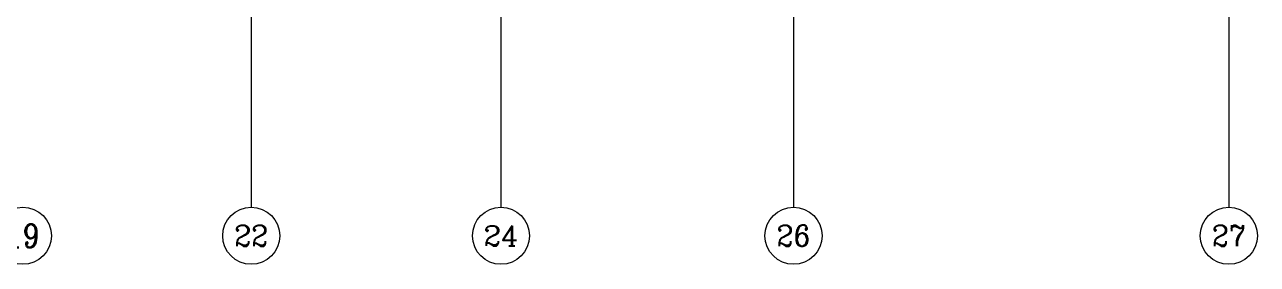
# Model space of a CAD drawing. Extents: x -129922 to 1190196, y -520662 to 139923.
# Drawn here: x 929296 to 946571, y -502365 to -499007 of the extents above; entities that cross this region are included whole.
import ezdxf
from ezdxf.enums import TextEntityAlignment as Align

# ---------------------------------------------------------------- set-up
doc = ezdxf.new("R2010")
doc.units = 0
doc.header["$LTSCALE"] = 1000
doc.header["$MEASUREMENT"] = 0
for name, color, linetype, lineweight in [('A-标注-轴号', 3, 'Continuous', 15), ('A-标注-轴号文字', 7, 'Continuous', 15), ('S-板-文字', 7, 'Continuous', 20)]:
    doc.layers.add(name, color=color, linetype=linetype, lineweight=lineweight)
doc.styles.add('_TCH_AXIS', font='COMPLEX.shx', dxfattribs={"bigfont": 'hztxt.shx'})
doc.styles.add('COMPLEX', font='COMPLEX')

# ---------------------------------------------------------------- blocks, each defined once
blk = doc.blocks.new('_AXISO')
blk.add_circle((0, 0), 0.5)
at = {"layer": 'S-板-文字', "style": 'COMPLEX', "width": 1.041667}
blk.add_attdef('A', text='', height=0.56, dxfattribs=at).set_placement((-0.25, -0.28), (0.25, -0.28), align=Align.FIT)
blk = doc.blocks.new('ZHOUWANG3')
at = {"layer": 'A-标注-轴号'}
for p, q in [((122152, 226834), (122152, 222834)), ((125652, 226834), (125652, 222834)), ((129752, 226834), (129752, 222834)), ((135852, 226834), (135852, 222834))]:
    blk.add_line(p, q, dxfattribs=at)
ref = blk.add_blockref('_AXISO', (118952, 222434), dxfattribs=dict(at, xscale=800, yscale=800, zscale=800))
ref.add_attrib('A', '19', dxfattribs={"layer": 'A-标注-轴号文字', "height": 328.4, "style": '_TCH_AXIS'}).set_placement((118725, 222269), (119179, 222269), align=Align.FIT)
ref = blk.add_blockref('_AXISO', (122152, 222434), dxfattribs=dict(at, xscale=800, yscale=800, zscale=800))
ref.add_attrib('A', '22', dxfattribs={"layer": 'A-标注-轴号文字', "height": 294.3, "style": '_TCH_AXIS'}).set_placement((121914, 222286), (122390, 222286), align=Align.FIT)
ref = blk.add_blockref('_AXISO', (125652, 222434), dxfattribs=dict(at, xscale=800, yscale=800, zscale=800))
ref.add_attrib('A', '24', dxfattribs={"layer": 'A-标注-轴号文字', "height": 282.2, "style": '_TCH_AXIS'}).set_placement((125410, 222293), (125894, 222293), align=Align.FIT)
ref = blk.add_blockref('_AXISO', (129752, 222434), dxfattribs=dict(at, xscale=800, yscale=800, zscale=800))
ref.add_attrib('A', '26', dxfattribs={"layer": 'A-标注-轴号文字', "height": 294.3, "style": '_TCH_AXIS'}).set_placement((129514, 222286), (129990, 222286), align=Align.FIT)
ref = blk.add_blockref('_AXISO', (135852, 222434), dxfattribs=dict(at, xscale=800, yscale=800, zscale=800))
ref.add_attrib('A', '27', dxfattribs={"layer": 'A-标注-轴号文字', "height": 294.3, "style": '_TCH_AXIS'}).set_placement((135614, 222286), (136090, 222286), align=Align.FIT)

msp = doc.modelspace()

# ---------------------------------------------------------------- block references
msp.add_blockref('ZHOUWANG3', (810318.8, -724399))

doc.saveas('drawing.dxf')
